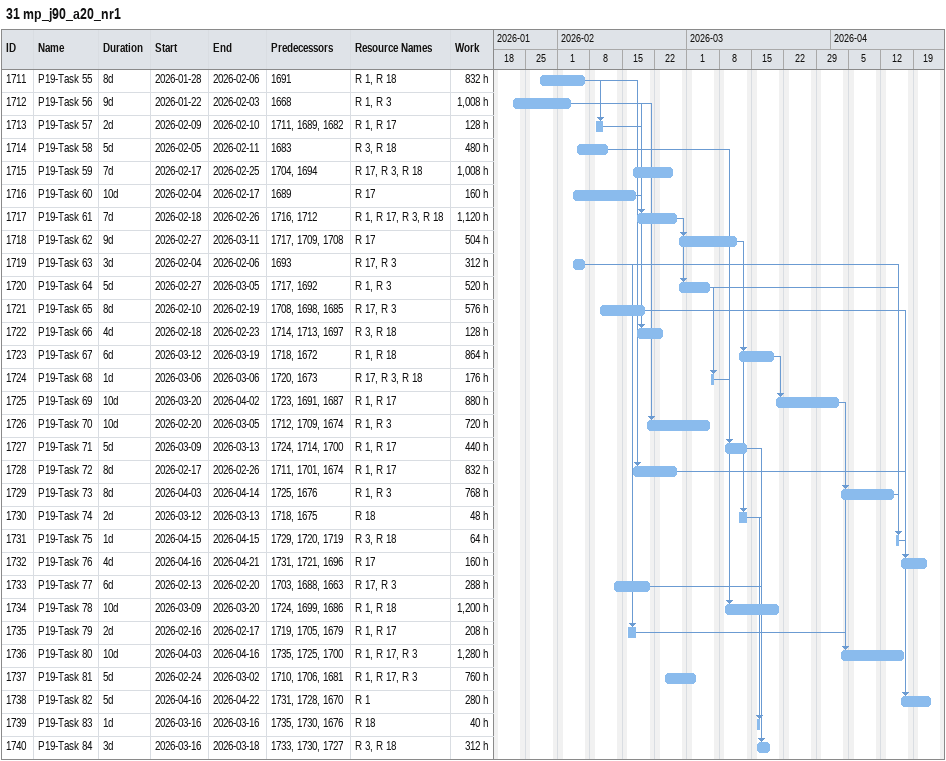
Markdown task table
31 mp_j90_a20_nr1

| ID | Task | Duration | Start | Finish | Predecessors | Resources | Work (h) |
|---|---|---|---|---|---|---|---|
| 1711 | P19-Task 55 | 8d | 2026-01-28 | 2026-02-06 | 1691 | R 1, R 18 | 832 |
| 1712 | P19-Task 56 | 9d | 2026-01-22 | 2026-02-03 | 1668 | R 1, R 3 | 1008 |
| 1713 | P19-Task 57 | 2d | 2026-02-09 | 2026-02-10 | 1711, 1689, 1682 | R 1, R 17 | 128 |
| 1714 | P19-Task 58 | 5d | 2026-02-05 | 2026-02-11 | 1683 | R 3, R 18 | 480 |
| 1715 | P19-Task 59 | 7d | 2026-02-17 | 2026-02-25 | 1704, 1694 | R 17, R 3, R 18 | 1008 |
| 1716 | P19-Task 60 | 10d | 2026-02-04 | 2026-02-17 | 1689 | R 17 | 160 |
| 1717 | P19-Task 61 | 7d | 2026-02-18 | 2026-02-26 | 1716, 1712 | R 1, R 17, R 3, R 18 | 1120 |
| 1718 | P19-Task 62 | 9d | 2026-02-27 | 2026-03-11 | 1717, 1709, 1708 | R 17 | 504 |
| 1719 | P19-Task 63 | 3d | 2026-02-04 | 2026-02-06 | 1693 | R 17, R 3 | 312 |
| 1720 | P19-Task 64 | 5d | 2026-02-27 | 2026-03-05 | 1717, 1692 | R 1, R 3 | 520 |
| 1721 | P19-Task 65 | 8d | 2026-02-10 | 2026-02-19 | 1708, 1698, 1685 | R 17, R 3 | 576 |
| 1722 | P19-Task 66 | 4d | 2026-02-18 | 2026-02-23 | 1714, 1713, 1697 | R 3, R 18 | 128 |
| 1723 | P19-Task 67 | 6d | 2026-03-12 | 2026-03-19 | 1718, 1672 | R 1, R 18 | 864 |
| 1724 | P19-Task 68 | 1d | 2026-03-06 | 2026-03-06 | 1720, 1673 | R 17, R 3, R 18 | 176 |
| 1725 | P19-Task 69 | 10d | 2026-03-20 | 2026-04-02 | 1723, 1691, 1687 | R 1, R 17 | 880 |
| 1726 | P19-Task 70 | 10d | 2026-02-20 | 2026-03-05 | 1712, 1709, 1674 | R 1, R 3 | 720 |
| 1727 | P19-Task 71 | 5d | 2026-03-09 | 2026-03-13 | 1724, 1714, 1700 | R 1, R 17 | 440 |
| 1728 | P19-Task 72 | 8d | 2026-02-17 | 2026-02-26 | 1711, 1701, 1674 | R 1, R 17 | 832 |
| 1729 | P19-Task 73 | 8d | 2026-04-03 | 2026-04-14 | 1725, 1676 | R 1, R 3 | 768 |
| 1730 | P19-Task 74 | 2d | 2026-03-12 | 2026-03-13 | 1718, 1675 | R 18 | 48 |
| 1731 | P19-Task 75 | 1d | 2026-04-15 | 2026-04-15 | 1729, 1720, 1719 | R 3, R 18 | 64 |
| 1732 | P19-Task 76 | 4d | 2026-04-16 | 2026-04-21 | 1731, 1721, 1696 | R 17 | 160 |
| 1733 | P19-Task 77 | 6d | 2026-02-13 | 2026-02-20 | 1703, 1688, 1663 | R 17, R 3 | 288 |
| 1734 | P19-Task 78 | 10d | 2026-03-09 | 2026-03-20 | 1724, 1699, 1686 | R 1, R 18 | 1200 |
| 1735 | P19-Task 79 | 2d | 2026-02-16 | 2026-02-17 | 1719, 1705, 1679 | R 1, R 17 | 208 |
| 1736 | P19-Task 80 | 10d | 2026-04-03 | 2026-04-16 | 1735, 1725, 1700 | R 1, R 17, R 3 | 1280 |
| 1737 | P19-Task 81 | 5d | 2026-02-24 | 2026-03-02 | 1710, 1706, 1681 | R 1, R 17, R 3 | 760 |
| 1738 | P19-Task 82 | 5d | 2026-04-16 | 2026-04-22 | 1731, 1728, 1670 | R 1 | 280 |
| 1739 | P19-Task 83 | 1d | 2026-03-16 | 2026-03-16 | 1735, 1730, 1676 | R 18 | 40 |
| 1740 | P19-Task 84 | 3d | 2026-03-16 | 2026-03-18 | 1733, 1730, 1727 | R 3, R 18 | 312 |
